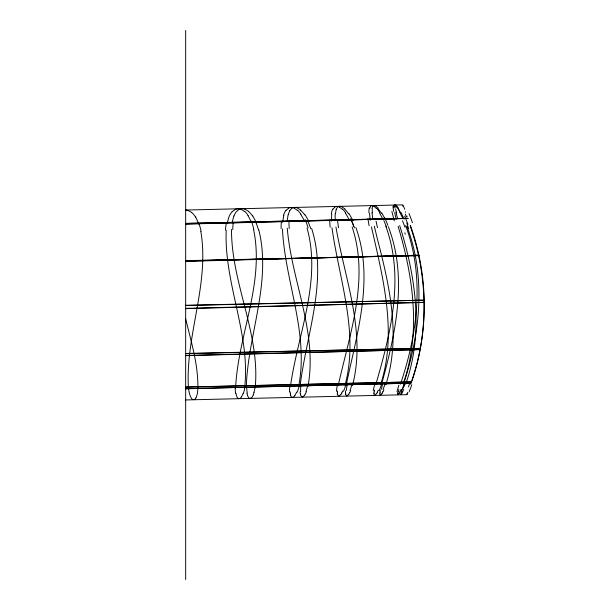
<?xml version="1.0" encoding="UTF-8"?>
<svg xmlns="http://www.w3.org/2000/svg" width="610" height="610" viewBox="0 0 610 610"><rect width="100%" height="100%" fill="white"/><g stroke="black" fill="none" stroke-linecap="round" stroke-linejoin="round"><path stroke-width="0.91" d="M337.406 392.909L337.483 390.972M397.705 394.609L397.956 392.977M400.709 394.517L400.961 393.031M379.839 393.549L380.015 395.074M231.518 229.436C231.266 283.238 260.325 333.647 255.201 387.777M374.067 393.564L374.25 395.227M345.55 390.812L345.519 392.901M287.241 220.561L288.111 214.651M300.067 386.145C306.395 334.158 328.005 280.897 311.71 228.605M226.211 230.252C223.939 283.574 250.802 334.478 244.625 387.884M394.868 205.867L395.036 208.071M282.605 222.322L283.833 215.185M290.375 386.854C297.588 334.417 321.912 281.317 307.036 228.018M335.203 213.553L335.157 219.447M371.97 208.605L372.618 206.386M379.961 392.154L380.297 389.958M331.71 214.064L331.459 221.194M374.22 392.009L374.54 390.064M346.16 385.36C356.774 333.944 374.441 279.273 355.889 227.499M338.184 385.68C349.591 334.173 369.668 279.426 352.115 226.897M232.273 221.842L233.897 215.925M227.019 223.611L229.063 216.626A20.908 18.902 38.9 0 1 232.12 211.678M369.751 208.376L370.758 206.119A7.61 3.629 63.7 0 1 374.044 206.188M307.958 386.542C317.818 332.663 291.633 281.172 287.257 228.148M381.479 384.483C395.631 333.624 407.93 277.84 388.341 226.684M375.737 384.757C390.537 333.838 404.788 277.817 385.741 226.051M298.641 386.275C309.102 333.266 284.954 281.553 282.453 228.948M398.345 391.414L398.879 389.462M401.311 391.628L401.929 389.416M352.511 385.505C366.335 332.32 344.787 279.128 335.957 227.027M254.073 392.794L253.318 394.876M400.48 384.132C417.614 333.472 424.903 276.658 405.597 225.532M403.591 383.919C420.252 333.388 426.215 276.879 406.87 226.196M345.024 385.2C359.168 332.824 339.198 279.624 331.985 227.812M411.88 380.442C429.036 330.506 428.167 275.011 410.355 225.372M411.613 381.235L411.094 382.767M385.833 384.742C401.006 336.994 389.66 286.09 377.415 239.044L374.304 226.15M412.009 380.792C428.937 330.94 427.694 275.606 410.202 226.074M410.85 383.499L410.606 384.208M411.75 381.555L411.369 382.653M405.642 384.3C423.851 332.831 415.761 276.49 399.68 225.586M380.678 384.376C397.362 332.778 383.027 277.969 371.437 226.912M243.146 393.336L242.246 395.433A12.375 11.354 -26.7 0 1 241.484 396.874M403.179 383.873C421.174 332.9 413.313 276.948 398.116 226.318M306.449 391.559L305.564 393.641M407.381 393.137L406.977 394.281L407.122 393.93M336.064 209.444L337.452 207.248A7.61 4.918 59.7 0 1 341.806 206.729M403.736 389.302L402.844 391.368M350.735 390.522L349.782 392.604M383.919 389.752L382.958 391.826M296.658 392.077L295.629 394.174A12.291 10.355 -49.6 0 1 294.813 395.631M400.846 389.645L399.931 391.628M342.759 390.995L341.73 392.992M378.291 390.164L377.285 392.154M333.037 209.238L334.913 206.996M402.127 392.886L401.075 394.647M195.94 397.827C195.261 400.053 192.325 400.427 191.334 398.071A12.36 11.498 -12.8 0 1 190.549 396.66L189.756 394.601A39.642 36.768 -28.8 0 1 188.635 388.852M399.138 393.16L398.094 394.746M382.157 393.313L380.587 395.242M289.773 210.534L291.816 208.33M348.859 394.212L346.785 396.119L345.649 394.38M304.687 395.219L302.369 397.179L300.707 395.463A12.314 9.47 -57.2 0 1 300.394 393.961M376.385 393.656L374.799 395.41M241.407 396.889C240.363 399.146 237.549 399.23 236.932 396.805A12.505 11.163 -37.7 0 1 236.39 395.364L235.956 393.191M340.746 394.533L338.58 396.317L337.498 394.449M294.744 395.585C293.669 397.918 290.947 397.842 290.734 395.585M286.143 210.343L288.766 208.094M232.158 211.716L235.391 209.382M238.792 209.588L236.2 211.845A19.794 17.675 45.3 0 0 234.004 215.97M407.655 218.372L408.067 218.365L241.819 222.093M408.021 218.365L185.661 223.374M418.49 255.254L419.093 255.224L185.661 261.065M423.721 302.362L424.324 302.339L185.661 308.355M418.277 255.254L185.661 261.362M423.492 302.369L185.661 308.652M419.543 349.591L420.137 349.568L185.661 355.455M407.518 218.464L185.661 224.091M419.771 348.379L420.366 348.356L185.661 353.457M419.322 349.599L185.661 355.676M411.361 381.929L185.661 387.022M410.873 383.149L185.661 388.684M418.742 255.59L419.169 255.575L185.661 260.638M423.454 300.189L185.661 305.518M423.683 300.181L424.286 300.166L185.661 305.274M410.614 383.156L185.661 388.799M407.579 218.38L404.826 218.449M418.46 255.598L185.661 260.836M419.421 348.386L185.661 353.693M410.82 381.944L185.661 387.167M402.303 204.868L185.661 210.054A7.686 7.038 -0.6 0 1 188.01 210.465L191.776 212.493M185.661 223.916L395.402 218.738M185.661 223.496L241.819 222.215M185.661 399.954L406.855 394.67M244.816 209.138L248.613 211.289M297.161 207.88L300.814 210.031M341.813 206.828L345.008 208.956M241.575 209.543L244.747 211.67M294.302 208.269L297.398 210.397M339.48 207.179L342.286 209.306M375.615 206.012L378.208 208.14M374.06 206.371L376.362 208.475M396.325 205.509L398.139 207.652M395.615 205.844L397.354 208.048M305.114 214.735L308.988 221.544M349.072 213.66L352.961 220.454M300.73 214.262L304.009 220.035M252.761 215.856L256.467 222.833M345.489 213.164L349.012 219.333M247.995 215.551L251 221.331M381.761 212.844L385.413 219.638M195.665 217.023L198.99 224.244M379.298 212.478L382.562 218.494M399.672 211.967L402.562 217.976M400.945 212.364L404.117 219.158M402.508 205.296L402.646 205.6M402.669 205.562L402.852 206.088M405.33 211.807L405.513 212.265M406.984 216.047L407.137 216.436M247.469 395.28L246.92 393.214M397.491 218.029L395.875 212.006M258.815 229.909C271.854 282.712 247.782 334.829 246.265 387.464M396.233 219.272L394.624 212.615M185.661 318.801C191.151 341.859 198.517 365.154 197.846 389.119A40.153 37.553 13.1 0 1 197.228 394.136L196.58 396.317A12.444 11.59 2.9 0 1 195.94 397.781M253.546 229.345C264.847 283.101 238.014 334.974 235.574 388.196M200.812 231.342C209.817 284.329 184.982 335.965 188.482 388.875M300.318 393.999L300.051 391.917M372.763 218.586L371.963 212.547M370.255 220.302L369.5 213.187M290.406 394.045L290.215 391.872M393.778 207.766L393.816 205.578A7.602 1.937 66.1 0 1 394.014 205.227M185.661 30.5L185.661 579.5M225.418 230.092A63.57 56.272 53.6 0 1 226.295 223.382M244.77 387.899A39.177 36.852 -13.8 0 1 243.375 393.397M235.605 393.29A40.207 35.426 -44.8 0 1 235.193 388.25M251.404 221.194A59.688 57.637 0.1 0 1 253.798 229.291M244.885 211.54A19.703 18.46 26.4 0 1 248.095 215.498M235.361 209.329A7.625 6.87 30 0 1 241.613 209.444M281.126 228.643A63.699 48.175 64.6 0 1 281.347 221.865M299.075 386.336A39.734 35.395 -44.7 0 1 297.161 392.23M290.642 395.539A12.581 9.973 -54.8 0 1 290.337 394.075M289.559 392.07A40.344 30.927 -59.1 0 1 289.697 386.961M305.091 219.615A59.559 55.441 43.3 0 1 308.05 227.804M297.566 210.198A19.634 16.943 50.9 0 1 300.913 214.148M288.736 208.048A7.61 6.176 49.2 0 1 294.333 208.155M283.635 215.078A20.626 16.546 55.4 0 1 285.991 210.206M330.162 227.248A63.829 36.737 69.6 0 1 329.69 220.355M345.71 385.306A39.589 30.851 -59.5 0 1 343.453 391.254M341.821 393.038A12.444 8.837 -60.7 0 1 340.868 394.571M337.383 394.517A12.444 7.968 -63.1 0 1 337.284 392.962M336.491 391.353A39.726 23.92 -65.9 0 1 337.177 385.871M350.597 218.647A60.352 50.226 60.7 0 1 353.747 226.493M342.462 209.024A19.573 14.282 61.8 0 1 345.71 212.981M334.89 206.965A7.61 5.078 58.8 0 1 339.488 207.042M331.337 213.843A20.694 13.351 63.3 0 1 332.763 208.948M369.134 225.761A63.958 22.73 72.1 0 1 367.937 218.601M381.547 384.567A39.436 24.232 -66.6 0 1 379.1 390.591M377.384 392.245A12.36 6.542 -66.4 0 1 376.477 393.778M373.899 393.694A12.52 5.543 -67.5 0 1 374.052 392.108M373.244 390.781A39.864 15.73 -69.4 0 1 374.487 385.093M384.513 217.389A60.23 40.756 67.9 0 1 387.853 225.387M376.507 208.048A19.711 10.805 67 0 1 379.55 212.181M368.928 212.73A20.763 9.226 67.2 0 1 369.302 207.804M394.289 220.957A62.96 7.259 73 0 1 391.887 211.365M404.133 384.231A39.292 16.012 -70.1 0 1 401.647 390.4M400.007 391.795A12.284 3.828 -69.2 0 1 399.207 393.343M397.697 393.297A12.596 2.714 -69.5 0 1 398.094 391.658M396.98 391.62A40.001 6.405 -71 0 1 398.879 385.131M404.598 216.123A60.1 28.533 71.4 0 1 407.976 224.404M397.384 207.339A19.81 6.496 69.6 0 1 399.855 211.411M394.342 204.998A7.602 1.937 66.1 0 1 395.532 205.555M393.686 211.365A20.831 4.438 69.1 0 1 392.977 206.355M406.779 223.062A63.089 8.624 73 0 1 408.662 228.704M411.788 384.765A39.147 6.763 -71.7 0 1 409.257 391.544M407.96 392.276A12.208 0.892 -70.3 0 1 407.282 393.938M409.767 383.133A39.322 3.363 -71.2 0 1 408.448 386.885M409.043 213.538A59.955 14.411 73.1 0 1 412.467 222.742M402.913 205.105A19.749 1.685 70.6 0 1 404.765 209.245M405.337 214.14A20.9 0.686 69.6 0 1 406.39 216.885M402.493 220.759A63.219 23.981 71.8 0 1 404.987 227.256M403.911 386.496A39.673 2.928 -72 0 1 405.192 382.363M401.182 392.71A12.33 2.104 -70 0 1 401.54 391.361M402.745 391.201A12.513 3.347 -69.2 0 1 402.074 392.619M404.598 383.987A39.459 12.833 -70.1 0 1 402.852 388.6M405.253 234.202A59.841 0.618 73.5 0 1 404.849 232.837M396.576 212.921A19.688 3.21 70.4 0 1 395.676 209.161M394.975 206.043A7.602 1.716 66.3 0 1 395.089 205.303M395.425 204.968A7.602 1.716 66.3 0 1 396.264 205.318M398.147 208.803A20.618 5.673 68.7 0 1 400.678 213.271M383.835 220.576A63.348 37.767 69.2 0 1 386.61 227.301M381.448 389.172A39.528 12.467 -70.9 0 1 382.623 384.041M379.969 393.435A12.253 4.933 -68.3 0 1 380.106 392.055M382.836 391.742A12.589 6.161 -66.8 0 1 382.058 393.198M384.857 384.575A39.604 21.487 -67.3 0 1 383.034 389.378M377.514 227.644A59.719 15.555 73 0 1 376.042 221.087M372.405 212.898A19.619 7.854 68.9 0 1 372.291 208.971M372.641 206.424A7.602 3.431 64.1 0 1 375.592 205.89M378.04 208.765A20.687 10.339 66.4 0 1 381.364 213.355M351.665 221.041A63.478 49.014 63.8 0 1 354.494 227.888M346.396 390.408A39.383 21.083 -68.2 0 1 347.082 385.116M345.74 394.312A12.398 7.511 -64.6 0 1 345.634 392.84M349.652 392.55A12.459 8.433 -61.8 0 1 348.783 394.098M351.718 385.413A39.741 28.731 -61.6 0 1 349.987 390.301M338.55 227.751A59.589 29.356 71.2 0 1 337.627 220.645M335.538 213.752A19.756 12.032 65.7 0 1 336.255 209.619M344.802 209.352A20.755 14.327 61.7 0 1 348.676 213.988M308.103 221.88A63.608 56.951 51.8 0 1 310.787 228.826M300.677 391.681A39.932 28.609 -63 0 1 300.806 386M305.457 393.61A12.528 10.271 -52 0 1 304.596 395.166M307.409 386.488A39.879 34.046 -50.2 0 1 305.915 391.429M289.216 228.552A59.46 41.099 67.5 0 1 289.01 221.216M288.332 214.758A19.695 15.311 59.2 0 1 289.849 210.602M291.778 208.285A7.595 6.054 50.9 0 1 297.177 207.796M300.616 210.29A20.824 17.37 52.2 0 1 304.771 214.956M256.101 222.963A63.737 61.015 21.5 0 1 258.465 229.993M247.248 393.099A39.787 33.863 -52.2 0 1 246.722 387.388M247.5 395.265A12.238 10.766 -42.3 0 0 248.095 396.729C248.811 399.176 251.823 398.582 252.525 396.447A12.604 11.43 -32 0 0 253.257 394.853M254.95 387.754A40.016 37.065 -26 0 1 253.813 392.733M232.776 229.657A59.338 49.974 59.7 0 1 233.325 222.177M238.746 209.52A7.595 6.786 33.3 0 1 244.839 209.062M248.476 211.449A20.702 19.062 31.7 0 1 252.525 215.986M191.715 212.562A20.229 19.093 -6.7 0 1 195.551 217.084M199.188 224.175A63.875 60.908 -29 0 1 201.064 231.289"/></g></svg>
